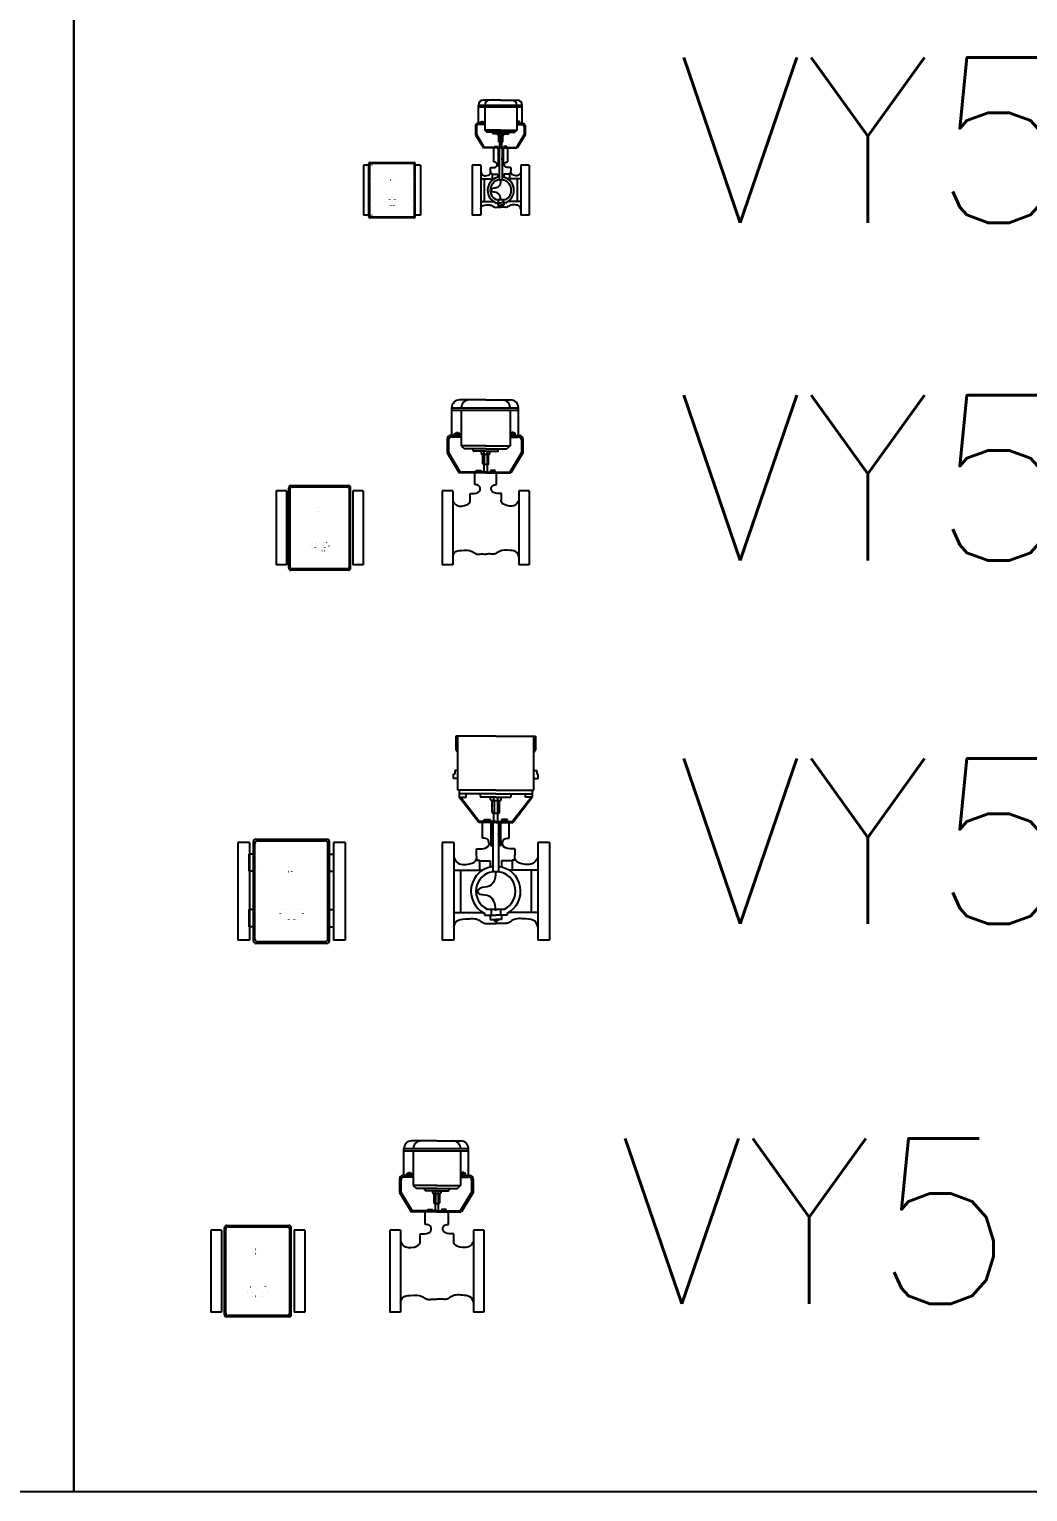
# Model space of a CAD drawing. Extents: x 101553 to 116917, y 3465 to 8824.
# Drawn here: x 104630 to 106519, y 3465 to 6231 of the extents above; entities that cross this region are included whole.
import ezdxf

# ---------------------------------------------------------------- set-up
doc = ezdxf.new("R2010")
doc.units = 0
doc.header["$LTSCALE"] = 200
doc.header["$MEASUREMENT"] = 0
doc.linetypes.add('ACAD_ISO07W100', pattern=[3, 0, -3])
doc.linetypes.add('CONTINUOUS2', pattern=[0])
doc.layers.get('0').update_dxf_attribs({"linetype": 'CONTINUOUS'})
doc.layers.add('biaozhu', color=4, linetype='CONTINUOUS')
doc.layers.add('shebai', color=1, linetype='CONTINUOUS')
doc.styles.get("Standard").update_dxf_attribs({"font": 'txt.shx', "bigfont": 'bigfont.shx'})

# ---------------------------------------------------------------- blocks, each defined once
blk = doc.blocks.new('n1')
at = {"layer": 'shebai', "linetype": 'CONTINUOUS2'}
for p, q in [((54, 170.3), (21.6, 170.3)), ((54, 170.3), (84.6, 170.3)), ((11.8, 126.1), (11.8, 160.5)), ((11.8, 160.5), (94.4, 160.5)), ((11.8, 157.6), (94.4, 157.6)), ((23.7, 157.6), (23.7, 113.6)), ((84.3, 157.6), (84.3, 113.6)), ((94.4, 126.1), (94.4, 160.5)), ((6.2, 122.1), (6.2, 104.6)), ((8, 120.3), (8, 105.1)), ((23.7, 126.1), (10.1, 126.1)), ((23.7, 124.3), (11.9, 124.3)), ((15.9, 126.1), (15.9, 129)), ((15.9, 129), (21.9, 129)), ((17.8, 129.9), (20, 129.9)), ((17.8, 129.9), (17.8, 126.1)), ((20, 129.9), (20, 126.1)), ((21.9, 129), (21.9, 126.1)), ((54, 113.6), (23.7, 113.6)), ((23.7, 113.6), (27.7, 109.8)), ((54, 113.6), (84.3, 113.6)), ((84.3, 113.6), (80.3, 109.8)), ((84.3, 126.1), (96.1, 126.1)), ((84.3, 124.3), (94.3, 124.3)), ((84.4, 129), (84.4, 126.1)), ((90.3, 129), (84.4, 129)), ((86.3, 129.9), (86.3, 126.1)), ((88.5, 129.9), (86.3, 129.9)), ((88.5, 129.9), (88.5, 126.1)), ((90.3, 126.1), (90.3, 129)), ((98.2, 120.3), (98.2, 105.1)), ((100.1, 122.1), (100.1, 104.6)), ((6.2, 104.6), (21, 80)), ((8, 105.1), (22.5, 81)), ((54, 109.8), (27.7, 109.8)), ((38.6, 107.5), (38.6, 109.8)), ((54, 106.7), (39.3, 106.7)), ((48.7, 104.1), (48.7, 106.7)), ((50.4, 103.3), (49.5, 103.3)), ((50.4, 91.4), (50.4, 103.3)), ((50.4, 103.3), (57.6, 103.3)), ((52, 90.6), (51.2, 90.6)), ((52, 103.3), (52, 106.7)), ((52, 90.6), (56, 90.6)), ((52, 81), (52, 90.6)), ((52.2, 103.3), (52.2, 90.6)), ((54, 109.8), (80.3, 109.8)), ((54, 106.7), (68.7, 106.7)), ((55.8, 103.3), (55.8, 90.6)), ((56, 103.3), (56, 106.7)), ((56, 90.6), (56.8, 90.6)), ((56, 81), (56, 90.6)), ((57.6, 91.4), (57.6, 103.3)), ((57.6, 103.3), (58.5, 103.3)), ((59.3, 104.1), (59.3, 106.7)), ((69.4, 107.5), (69.4, 109.8)), ((98.2, 105.1), (83.8, 81)), ((100.1, 104.6), (85.3, 80)), ((54, 80), (21, 80)), ((54, 81), (22.5, 81)), ((40.7, 53.4), (40.7, 80)), ((42.3, 80), (42.3, 82.9)), ((42.3, 82.9), (48.2, 82.9)), ((44.2, 82.9), (44.2, 81)), ((46.4, 82.9), (46.4, 81)), ((48.2, 82.9), (48.2, 80)), ((49.2, 80), (49.2, 45.8)), ((51.2, 80), (49.2, 57.5)), ((51.2, 57.5), (49.2, 80)), ((51.2, 57.5), (49.2, 45.8)), ((49.2, 57.5), (51.2, 45.8)), ((51.2, 80), (51.2, 19.7)), ((54, 81), (84.5, 81)), ((54, 80), (84.9, 80)), ((56.8, 80), (56.8, 19.7)), ((56.8, 57.5), (58.8, 80)), ((56.8, 80), (58.8, 57.5)), ((58.8, 57.5), (56.8, 45.8)), ((56.8, 57.5), (58.8, 45.8)), ((58.8, 80), (58.8, 45.8)), ((65.7, 82.9), (59.8, 82.9)), ((59.8, 82.9), (59.8, 80)), ((61.6, 82.9), (61.6, 81)), ((63.8, 82.9), (63.8, 81)), ((65.7, 80), (65.7, 82.9)), ((67.3, 53.4), (67.3, 80)), ((16, 47.5), (0, 47.5)), ((0, 47.5), (0, -47.5)), ((16, 47.5), (16, -47.5)), ((34.7, 42.6), (39.8, 42.6)), ((34.7, 35.4), (34.7, 31.4)), ((34.7, 31.4), (37.6, 31.4)), ((37.6, 31.4), (37.6, 21.3)), ((37.6, 30.5), (48.3, 30.5)), ((48.3, 30.5), (48.3, 24.4)), ((49.2, 45.8), (51.2, 45.8)), ((58.8, 45.8), (56.8, 45.8)), ((59.7, 30.5), (59.7, 24.4)), ((70.4, 30.5), (59.7, 30.5)), ((73.3, 42.6), (68.2, 42.6)), ((70.4, 31.4), (70.4, 21.3)), ((73.3, 31.4), (70.4, 31.4)), ((92, 47.5), (92, -47.5)), ((108, 47.5), (92, 47.5)), ((108, 47.5), (108, -47.5)), ((16, 21.3), (40.9, 21.3)), ((22.7, 21.3), (22.7, -21.3)), ((51.2, 19.7), (56.8, 19.7)), ((92, 21.3), (67.1, 21.3)), ((85.3, 21.3), (85.3, -21.3)), ((16, -21.3), (40.9, -21.3)), ((42.5, -22.2), (42.5, -24.1)), ((42.5, -24.1), (54, -24.1)), ((45.4, -17.9), (62.6, -17.9)), ((48.3, -24.1), (48.3, -28.6)), ((49.2, -17.9), (49.2, -24.1)), ((65.5, -24.1), (54, -24.1)), ((58.8, -17.9), (58.8, -24.1)), ((59.7, -24.1), (59.7, -28.6)), ((65.5, -22.2), (65.5, -24.1)), ((92, -21.3), (67.1, -21.3)), ((16, -47.5), (0, -47.5)), ((48.3, -28.6), (54, -28.6)), ((51.1, -28.6), (54, -30.7)), ((59.7, -28.6), (54, -28.6)), ((56.9, -28.6), (54, -30.7)), ((108, -47.5), (92, -47.5))]:
    blk.add_line(p, q, dxfattribs=at)
for centre, radius, start, end in [((21.6, 160.5), 9.82, 90, 180), ((33.6, 160.5), 9.82, 90, 180), ((74.4, 160.5), 9.82, 0, 90), ((84.6, 160.5), 9.82, 0, 90), ((10.1, 122.1), 3.93, 90, 180), ((11.9, 120.3), 3.93, 90, 180), ((94.3, 120.3), 3.93, 0, 90), ((96.1, 122.1), 3.93, 0, 90), ((39.3, 107.5), 0.798, 180, 270), ((49.5, 104.1), 0.798, 180, 270), ((51.2, 91.4), 0.798, 180, 270), ((56.8, 91.4), 0.798, 270, 0), ((58.5, 104.1), 0.798, 270, 0), ((68.7, 107.5), 0.798, 270, 0), ((54, 0), 25, 96.5274, 242.657), ((54, 0), 19.9, 98.2067, 244.2642), ((54, 0), 25, 297.343, 83.4726), ((54, 0), 19.9, 295.7358, 81.7933)]:
    blk.add_arc(centre, radius, start, end, dxfattribs=at)
for points in [[(16, 34.2), (19.2, 29.2), (27.7, 27.5), (34.7, 32.5), (34.7, 35.6), (34.7, 42.6)], [(39.8, 42.6), (46.9, 46.3), (46.1, 51.8), (40.7, 53.4)], [(68.2, 42.6), (61.1, 46.3), (61.9, 51.8), (67.3, 53.4)], [(92, 34.2), (88.8, 29.2), (80.3, 27.5), (73.3, 32.5), (73.3, 35.6), (73.3, 42.6)], [(54, 19.7), (51.5, 8.9), (45.3, 4.4), (36.8, 1.9), (35.7, 0)], [(54, -19.7), (51.5, -8.9), (45.3, -4.4), (36.8, -1.9), (35.7, 0)], [(92, -36.2), (89.6, -30.6), (81.3, -27.9), (70.9, -29.1), (67.8, -31.1), (65.8, -32.1), (60.9, -32.4), (54, -32.4)], [(16, -36.2), (18.4, -30.6), (30.7, -27.9), (37.1, -29.1), (40.2, -31.1), (42.2, -32.1), (47.1, -32.4), (54, -32.4)]]:
    blk.add_spline(points, degree=3, dxfattribs=at)
blk = doc.blocks.new('n')
at = {"layer": 'shebai', "linetype": 'CONTINUOUS2'}
for p, q in [((10.1, 47.5), (0, 47.5)), ((0, 47.5), (0, -47.5)), ((10.1, -49.7), (10.1, 49.7)), ((11.7, -48.1), (11.7, 48.1)), ((12.8, 52.4), (95.2, 52.4)), ((14.4, 50.8), (93.6, 50.8)), ((96.3, -48.1), (96.3, 48.1)), ((97.9, -49.7), (97.9, 49.7)), ((108, 47.5), (97.9, 47.5)), ((108, 47.5), (108, -47.5)), ((10.1, -47.5), (0, -47.5)), ((95.2, -52.4), (12.8, -52.4)), ((93.6, -50.8), (14.4, -50.8)), ((108, -47.5), (97.9, -47.5))]:
    blk.add_line(p, q, dxfattribs=at)
at = {"layer": 'shebai', "linetype": 'ACAD_ISO07W100'}
for p, q in [((16, 47.5), (11.7, 47.5)), ((16, 47.5), (16, -47.5)), ((92, 47.5), (92, -47.5)), ((96.3, 47.5), (92, 47.5)), ((16, 21.3), (40.9, 21.3)), ((21.3, 21.3), (21.3, -21.3)), ((51.2, 19.7), (56.8, 19.7)), ((92, 21.3), (67.1, 21.3)), ((86.7, 21.3), (86.7, -21.3)), ((16, -21.3), (40.9, -21.3)), ((42.5, -22.2), (42.5, -24.1)), ((42.5, -24.1), (54, -24.1)), ((45.4, -17.9), (62.6, -17.9)), ((48.3, -24.1), (48.3, -28.6)), ((49.2, -17.9), (49.2, -24.1)), ((65.5, -24.1), (54, -24.1)), ((58.8, -17.9), (58.8, -24.1)), ((59.7, -24.1), (59.7, -28.6)), ((65.5, -22.2), (65.5, -24.1)), ((92, -21.3), (67.1, -21.3)), ((16, -47.5), (11.7, -47.5)), ((48.3, -28.6), (54, -28.6)), ((51.1, -28.6), (54, -30.7)), ((59.7, -28.6), (54, -28.6)), ((56.9, -28.6), (54, -30.7)), ((96.3, -47.5), (92, -47.5))]:
    blk.add_line(p, q, dxfattribs=at)
at = {"layer": 'shebai', "linetype": 'CONTINUOUS2'}
for centre, start, end in [((12.8, 49.7), 90, 180), ((14.4, 48.1), 90, 180), ((93.6, 48.1), 0, 90), ((95.2, 49.7), 0, 90), ((12.8, -49.7), 180, 270), ((14.4, -48.1), 180, 270), ((93.6, -48.1), 270, 0), ((95.2, -49.7), 270, 0)]:
    blk.add_arc(centre, 2.66, start, end, dxfattribs=at)
at = {"layer": 'shebai', "linetype": 'ACAD_ISO07W100'}
for radius, start, end in [(25, 96.5274, 242.657), (19.9, 98.2067, 244.2642), (25, 297.343, 83.4726), (19.9, 295.7358, 81.7933)]:
    blk.add_arc((54, 0), radius, start, end, dxfattribs=at)
for points in [[(16, 32.1), (16.3, 31.5), (15.4, 28.4), (25.3, 27.9), (34.6, 26.8), (39.7, 30.9), (42.9, 32.7), (47.8, 32.2), (51.7, 32.3), (54, 32.4)], [(92, 32.1), (91.7, 31.5), (92.6, 28.4), (82.7, 27.9), (73.4, 26.8), (68.3, 30.9), (65.1, 32.7), (60.2, 32.2), (56.3, 32.3), (54, 32.4)], [(16, -32.1), (16.3, -31.5), (15.4, -28.4), (25.3, -27.9), (34.6, -26.8), (39.7, -30.9), (42.9, -32.7), (47.8, -32.2), (51.7, -32.3), (54, -32.4)], [(92, -32.1), (91.7, -31.5), (92.6, -28.4), (82.7, -27.9), (73.4, -26.8), (68.3, -30.9), (65.1, -32.7), (60.2, -32.2), (56.3, -32.3), (54, -32.4)]]:
    blk.add_open_spline(points, degree=3, knots=[7.833237, 7.833237, 7.833237, 7.833237, 11.484968, 30.438517, 55.519852, 62.448055, 66.744972, 75.886341, 88.90203, 88.90203, 88.90203, 88.90203], dxfattribs=at)
for points in [[(54, 19.7), (51.5, 8.9), (45.3, 4.4), (36.8, 1.9), (35.7, 0)], [(54, -19.7), (51.5, -8.9), (45.3, -4.4), (36.8, -1.9), (35.7, 0)]]:
    blk.add_spline(points, degree=3, dxfattribs=at)

msp = doc.modelspace()

# ---------------------------------------------------------------- linework, layer by layer
at = {"layer": 'shebai', "linetype": 'CONTINUOUS2'}
for p, q in [((105428.8, 5462.4), (105428.8, 5514.9)), ((105428.8, 5514.9), (105555, 5514.9)), ((105428.8, 5510.6), (105555, 5510.6)), ((105493.2, 5529.9), (105443.8, 5529.9)), ((105447, 5510.6), (105447, 5443.2)), ((105493.2, 5529.9), (105540, 5529.9)), ((105539.4, 5510.6), (105539.4, 5443.2)), ((105555, 5462.4), (105555, 5514.9)), ((105420.2, 5456.4), (105420.2, 5429.5)), ((105423, 5453.6), (105423, 5430.3)), ((105447, 5462.4), (105426.2, 5462.4)), ((105447, 5459.6), (105429, 5459.6)), ((105435, 5462.4), (105435, 5466.8)), ((105435, 5466.8), (105444.1, 5466.8)), ((105437.9, 5468.2), (105441.2, 5468.2)), ((105437.9, 5468.2), (105437.9, 5462.4)), ((105441.2, 5468.2), (105441.2, 5462.4)), ((105444.1, 5466.8), (105444.1, 5462.4)), ((105539.4, 5462.4), (105557.6, 5462.4)), ((105539.4, 5459.6), (105554.8, 5459.6)), ((105539.7, 5466.8), (105539.7, 5462.4)), ((105548.8, 5466.8), (105539.7, 5466.8)), ((105542.5, 5468.2), (105542.5, 5462.4)), ((105545.9, 5468.2), (105542.5, 5468.2)), ((105545.9, 5468.2), (105545.9, 5462.4)), ((105548.8, 5462.4), (105548.8, 5466.8)), ((105560.8, 5453.6), (105560.8, 5430.3)), ((105563.6, 5456.4), (105563.6, 5429.5)), ((105420.2, 5429.5), (105442.7, 5392)), ((105423, 5430.3), (105445.1, 5393.4)), ((105493.2, 5443.2), (105447, 5443.2)), ((105447, 5443.2), (105453, 5437.5)), ((105493.2, 5437.5), (105453, 5437.5)), ((105469.6, 5434), (105469.6, 5437.5)), ((105493.2, 5432.8), (105470.8, 5432.8)), ((105485.1, 5428.7), (105485.1, 5432.8)), ((105487.7, 5427.5), (105486.3, 5427.5)), ((105487.7, 5409.4), (105487.7, 5427.5)), ((105487.7, 5427.5), (105498.7, 5427.5)), ((105490.1, 5427.5), (105490.1, 5432.8)), ((105490.5, 5427.5), (105490.5, 5408.1)), ((105493.2, 5443.2), (105539.4, 5443.2)), ((105493.2, 5437.5), (105533.4, 5437.5)), ((105493.2, 5432.8), (105515.6, 5432.8)), ((105495.9, 5427.5), (105495.9, 5408.1)), ((105496.3, 5427.5), (105496.3, 5432.8)), ((105498.7, 5409.4), (105498.7, 5427.5)), ((105498.7, 5427.5), (105500.1, 5427.5)), ((105501.3, 5428.7), (105501.3, 5432.8)), ((105516.8, 5434), (105516.8, 5437.5)), ((105539.4, 5443.2), (105533.4, 5437.5)), ((105560.8, 5430.3), (105538.7, 5393.4)), ((105563.6, 5429.5), (105541, 5392)), ((105493.2, 5393.4), (105445.1, 5393.4)), ((105475.3, 5392), (105475.3, 5396.4)), ((105475.3, 5396.4), (105484.4, 5396.4)), ((105478.2, 5396.4), (105478.2, 5393.4)), ((105481.5, 5396.4), (105481.5, 5393.4)), ((105484.4, 5396.4), (105484.4, 5392)), ((105490.1, 5408.1), (105489, 5408.1)), ((105490.1, 5408.1), (105496.3, 5408.1)), ((105490.1, 5393.4), (105490.1, 5408.1)), ((105493.2, 5393.4), (105539.8, 5393.4)), ((105496.3, 5408.1), (105497.5, 5408.1)), ((105496.3, 5393.4), (105496.3, 5408.1)), ((105511.1, 5396.4), (105502, 5396.4)), ((105502, 5396.4), (105502, 5392)), ((105504.9, 5396.4), (105504.9, 5393.4)), ((105508.2, 5396.4), (105508.2, 5393.4)), ((105511.1, 5392), (105511.1, 5396.4)), ((105124.6, 5368), (105233.5, 5368)), ((105127.1, 5365.5), (105231.1, 5365.5)), ((105493.2, 5392), (105442.7, 5392)), ((105472.8, 5369.6), (105472.8, 5392)), ((105493.2, 5392), (105540.5, 5392)), ((105513.6, 5369.6), (105513.6, 5392)), ((105096.6, 5357.9), (105096.6, 5217.9)), ((105116.6, 5357.9), (105096.6, 5357.9)), ((105116.6, 5357.9), (105116.6, 5217.9)), ((105120.6, 5211.9), (105120.6, 5363.9)), ((105123, 5214.4), (105123, 5361.5)), ((105235.2, 5214.4), (105235.2, 5361.5)), ((105237.6, 5211.9), (105237.6, 5363.9)), ((105241.6, 5357.9), (105241.6, 5217.9)), ((105261.6, 5357.9), (105241.6, 5357.9)), ((105261.6, 5357.9), (105261.6, 5217.9)), ((105410.7, 5357.9), (105410.7, 5217.9)), ((105430.7, 5357.9), (105410.7, 5357.9)), ((105430.7, 5357.9), (105430.7, 5217.9)), ((105463.7, 5353), (105471.6, 5353)), ((105522.8, 5353), (105514.9, 5353)), ((105555.7, 5357.9), (105555.7, 5217.9)), ((105575.7, 5357.9), (105555.7, 5357.9)), ((105575.7, 5357.9), (105575.7, 5217.9)), ((105116.6, 5217.9), (105096.6, 5217.9)), ((105233.5, 5207.9), (105124.6, 5207.9)), ((105231.1, 5210.3), (105127.1, 5210.3)), ((105261.6, 5217.9), (105241.6, 5217.9)), ((105430.7, 5217.9), (105410.7, 5217.9)), ((105575.7, 5217.9), (105555.7, 5217.9)), ((105440.2, 4893.8), (105436.7, 4893.8)), ((105436.7, 4893.8), (105436.7, 4869)), ((105436.7, 4869), (105440.2, 4864.1)), ((105512.2, 4893.8), (105440.2, 4893.8)), ((105440.2, 4791.9), (105440.2, 4893.8)), ((105512.2, 4893.8), (105584.2, 4893.8)), ((105584.2, 4893.8), (105587.7, 4893.8)), ((105584.2, 4791.9), (105584.2, 4893.8)), ((105587.7, 4869), (105584.2, 4864.1)), ((105587.7, 4893.8), (105587.7, 4869)), ((105432.2, 4813.9), (105432.2, 4822)), ((105434.7, 4822), (105432.2, 4822)), ((105440.2, 4813.9), (105432.2, 4813.9)), ((105440.2, 4828.9), (105434.7, 4828.9)), ((105434.7, 4828.9), (105434.7, 4822)), ((105584.2, 4828.9), (105589.8, 4828.9)), ((105584.2, 4813.9), (105592.2, 4813.9)), ((105589.8, 4828.9), (105589.8, 4822)), ((105589.8, 4822), (105592.2, 4822)), ((105592.2, 4813.9), (105592.2, 4822)), ((105512.2, 4791.9), (105440.2, 4791.9)), ((105443.1, 4791.9), (105443.1, 4778.8)), ((105512.2, 4784.8), (105443.1, 4784.8)), ((105456.1, 4778.8), (105456.1, 4784.8)), ((105483.2, 4780.5), (105483.2, 4784.8)), ((105512.2, 4791.9), (105584.2, 4791.9)), ((105512.2, 4784.8), (105581.3, 4784.8)), ((105541.3, 4780.5), (105541.3, 4784.8)), ((105568.3, 4778.8), (105568.3, 4784.8)), ((105581.3, 4791.9), (105581.3, 4778.8)), ((105480.2, 4730.8), (105443.1, 4778.8)), ((105443.1, 4778.8), (105456.1, 4778.8)), ((105481.1, 4732.6), (105445.4, 4778.8)), ((105512.2, 4779), (105484.7, 4779)), ((105502.2, 4774.1), (105502.2, 4779)), ((105505.5, 4772.6), (105503.7, 4772.6)), ((105505.5, 4750.2), (105505.5, 4772.6)), ((105505.5, 4772.6), (105519, 4772.6)), ((105508.4, 4772.6), (105508.4, 4779)), ((105508.9, 4772.6), (105508.9, 4748.7)), ((105512.2, 4779), (105539.8, 4779)), ((105515.5, 4772.6), (105515.5, 4748.7)), ((105516, 4772.6), (105516, 4779)), ((105519, 4750.2), (105519, 4772.6)), ((105519, 4772.6), (105520.7, 4772.6)), ((105522.2, 4774.1), (105522.2, 4779)), ((105543.4, 4732.6), (105579.1, 4778.8)), ((105544.2, 4730.8), (105581.3, 4778.8)), ((105581.3, 4778.8), (105568.3, 4778.8)), ((105512.2, 4730.8), (105480.2, 4730.8)), ((105512.2, 4732.6), (105481.1, 4732.6)), ((105487.1, 4701.3), (105487.1, 4730.8)), ((105490.2, 4730.8), (105490.2, 4736.3)), ((105490.2, 4736.3), (105501.4, 4736.3)), ((105493.8, 4736.3), (105493.8, 4732.6)), ((105497.9, 4736.3), (105497.9, 4732.6)), ((105501.4, 4736.3), (105501.4, 4730.8)), ((105503.1, 4730.8), (105503.1, 4686.9)), ((105506.9, 4730.8), (105503.1, 4708.9)), ((105506.9, 4708.9), (105503.1, 4730.8)), ((105506.9, 4730.8), (105506.9, 4637.9)), ((105508.4, 4748.7), (105507, 4748.7)), ((105508.4, 4732.6), (105508.4, 4748.7)), ((105508.4, 4748.7), (105516, 4748.7)), ((105512.2, 4732.6), (105543.4, 4732.6)), ((105512.2, 4730.8), (105544.2, 4730.8)), ((105516, 4748.7), (105517.5, 4748.7)), ((105516, 4732.6), (105516, 4748.7)), ((105517.6, 4708.9), (105521.3, 4730.8)), ((105517.6, 4730.8), (105521.3, 4708.9)), ((105517.6, 4730.8), (105517.6, 4637.9)), ((105521.3, 4730.8), (105521.3, 4686.9)), ((105534.2, 4736.3), (105523, 4736.3)), ((105523, 4736.3), (105523, 4730.8)), ((105526.6, 4736.3), (105526.6, 4732.6)), ((105530.7, 4736.3), (105530.7, 4732.6)), ((105534.2, 4730.8), (105534.2, 4736.3)), ((105537.3, 4701.3), (105537.3, 4730.8)), ((105503.1, 4708.9), (105506.9, 4686.9)), ((105506.9, 4708.9), (105503.1, 4686.9)), ((105517.6, 4708.9), (105521.3, 4686.9)), ((105521.3, 4708.9), (105517.6, 4686.9)), ((105024.2, 4693.3), (105024.2, 4508.3)), ((105046.2, 4693.3), (105024.2, 4693.3)), ((105046.2, 4693.3), (105046.2, 4508.3)), ((105053.7, 4507.3), (105053.7, 4694.3)), ((105056.7, 4510.3), (105056.7, 4691.3)), ((105058.7, 4699.3), (105192.7, 4699.3)), ((105061.7, 4696.3), (105189.7, 4696.3)), ((105194.7, 4510.3), (105194.7, 4691.3)), ((105197.7, 4507.3), (105197.7, 4694.3)), ((105205.2, 4693.3), (105205.2, 4508.3)), ((105227.2, 4693.3), (105205.2, 4693.3)), ((105227.2, 4693.3), (105227.2, 4508.3)), ((105410.7, 4693.3), (105410.7, 4508.3)), ((105432.7, 4693.3), (105410.7, 4693.3)), ((105432.7, 4693.3), (105432.7, 4508.3)), ((105475.9, 4680.8), (105485.6, 4680.8)), ((105503.1, 4686.9), (105506.9, 4686.9)), ((105521.3, 4686.9), (105517.6, 4686.9)), ((105548.6, 4680.8), (105538.9, 4680.8)), ((105591.7, 4693.3), (105591.7, 4508.3)), ((105613.7, 4693.3), (105591.7, 4693.3)), ((105613.7, 4693.3), (105613.7, 4508.3)), ((105045.7, 4638.5), (105045.7, 4671.2)), ((105053.7, 4671.2), (105045.7, 4671.2)), ((105197.7, 4671.2), (105205.7, 4671.2)), ((105205.7, 4638.5), (105205.7, 4671.2)), ((105475.9, 4667.4), (105475.9, 4659.8)), ((105475.9, 4659.8), (105481.5, 4659.8)), ((105481.5, 4659.8), (105481.5, 4640.8)), ((105481.5, 4658.2), (105501.5, 4658.2)), ((105501.5, 4658.2), (105501.5, 4646.6)), ((105543, 4658.2), (105522.9, 4658.2)), ((105522.9, 4658.2), (105522.9, 4646.6)), ((105548.6, 4659.8), (105543, 4659.8)), ((105543, 4659.8), (105543, 4640.8)), ((105053.7, 4638.5), (105045.7, 4638.5)), ((105197.7, 4638.5), (105205.7, 4638.5)), ((105432.7, 4640.8), (105487.5, 4640.8)), ((105445.3, 4640.8), (105445.3, 4560.8)), ((105506.9, 4637.9), (105517.6, 4637.9)), ((105591.7, 4640.8), (105536.9, 4640.8)), ((105579.2, 4640.8), (105579.2, 4560.8)), ((105045.7, 4533.5), (105045.7, 4566.2)), ((105053.7, 4566.2), (105045.7, 4566.2)), ((105197.7, 4566.2), (105205.7, 4566.2)), ((105205.7, 4533.5), (105205.7, 4566.2)), ((105496, 4567.1), (105528.5, 4567.1)), ((105503.3, 4567.1), (105503.3, 4555.5)), ((105521.2, 4567.1), (105521.2, 4555.5)), ((105432.7, 4560.8), (105487.5, 4560.8)), ((105490.6, 4559.1), (105490.6, 4555.5)), ((105490.6, 4555.5), (105512.2, 4555.5)), ((105501.4, 4555.5), (105501.4, 4547.1)), ((105501.4, 4547.1), (105512.2, 4547.1)), ((105506.8, 4547.1), (105512.2, 4543.1)), ((105533.8, 4555.5), (105512.2, 4555.5)), ((105517.6, 4547.1), (105512.2, 4543.1)), ((105523, 4547.1), (105512.2, 4547.1)), ((105523, 4555.5), (105523, 4547.1)), ((105533.8, 4559.1), (105533.8, 4555.5)), ((105591.7, 4560.8), (105536.9, 4560.8)), ((105046.2, 4508.3), (105024.2, 4508.3)), ((105053.7, 4533.5), (105045.7, 4533.5)), ((105197.7, 4533.5), (105205.7, 4533.5)), ((105227.2, 4508.3), (105205.2, 4508.3)), ((105432.7, 4508.3), (105410.7, 4508.3)), ((105613.7, 4508.3), (105591.7, 4508.3)), ((105192.7, 4502.3), (105058.7, 4502.3)), ((105189.7, 4505.3), (105061.7, 4505.3)), ((105400.9, 4128.7), (105353, 4128.7)), ((105400.9, 4128.7), (105446.3, 4128.7)), ((105338.5, 4063.2), (105338.5, 4114.1)), ((105338.5, 4114.1), (105460.8, 4114.1)), ((105338.5, 4109.9), (105460.8, 4109.9)), ((105356.1, 4109.9), (105356.1, 4044.6)), ((105445.8, 4109.9), (105445.8, 4044.6)), ((105460.8, 4063.2), (105460.8, 4114.1)), ((105344.5, 4067.5), (105353.3, 4067.5)), ((105344.5, 4063.2), (105344.5, 4067.5)), ((105347.3, 4068.8), (105347.3, 4063.2)), ((105347.3, 4068.8), (105350.5, 4068.8)), ((105350.5, 4068.8), (105350.5, 4063.2)), ((105353.3, 4067.5), (105353.3, 4063.2)), ((105454.8, 4067.5), (105446, 4067.5)), ((105446, 4067.5), (105446, 4063.2)), ((105448.8, 4068.8), (105448.8, 4063.2)), ((105452, 4068.8), (105448.8, 4068.8)), ((105452, 4068.8), (105452, 4063.2)), ((105454.8, 4063.2), (105454.8, 4067.5)), ((105330.1, 4057.3), (105330.1, 4031.3)), ((105332.8, 4054.7), (105332.8, 4032.1)), ((105356.1, 4063.2), (105335.9, 4063.2)), ((105356.1, 4060.5), (105338.6, 4060.5)), ((105356.1, 4044.6), (105362, 4039)), ((105400.9, 4044.6), (105356.1, 4044.6)), ((105400.9, 4039), (105362, 4039)), ((105378.1, 4035.6), (105378.1, 4039)), ((105400.9, 4044.6), (105445.8, 4044.6)), ((105400.9, 4039), (105439.9, 4039)), ((105423.8, 4035.6), (105423.8, 4039)), ((105445.8, 4044.6), (105439.9, 4039)), ((105445.8, 4063.2), (105463.4, 4063.2)), ((105445.8, 4060.5), (105460.7, 4060.5)), ((105466.5, 4054.7), (105466.5, 4032.1)), ((105469.2, 4057.3), (105469.2, 4031.3)), ((105330.1, 4031.3), (105352, 3994.9)), ((105332.8, 4032.1), (105354.3, 3996.3)), ((105400.9, 4034.5), (105379.2, 4034.5)), ((105393.1, 4030.6), (105393.1, 4034.5)), ((105395.6, 4029.4), (105394.3, 4029.4)), ((105395.6, 4029.4), (105406.3, 4029.4)), ((105395.6, 4011.8), (105395.6, 4029.4)), ((105398, 4010.6), (105396.8, 4010.6)), ((105398, 4029.4), (105398, 4034.5)), ((105398, 3996.3), (105398, 4010.6)), ((105398, 4010.6), (105403.9, 4010.6)), ((105398.3, 4029.4), (105398.3, 4010.6)), ((105400.9, 4034.5), (105422.6, 4034.5)), ((105403.5, 4029.4), (105403.5, 4010.6)), ((105403.9, 4029.4), (105403.9, 4034.5)), ((105403.9, 3996.3), (105403.9, 4010.6)), ((105403.9, 4010.6), (105405.1, 4010.6)), ((105406.3, 4029.4), (105407.6, 4029.4)), ((105406.3, 4011.8), (105406.3, 4029.4)), ((105408.8, 4030.6), (105408.8, 4034.5)), ((105466.5, 4032.1), (105445, 3996.3)), ((105469.2, 4031.3), (105447.3, 3994.9)), ((105400.9, 3994.9), (105352, 3994.9)), ((105400.9, 3996.3), (105354.3, 3996.3)), ((105378.9, 3970.7), (105378.9, 3994.9)), ((105383.6, 3999.2), (105392.4, 3999.2)), ((105383.6, 3994.9), (105383.6, 3999.2)), ((105386.4, 3999.2), (105386.4, 3996.3)), ((105389.6, 3999.2), (105389.6, 3996.3)), ((105392.4, 3999.2), (105392.4, 3994.9)), ((105400.9, 3996.3), (105446.1, 3996.3)), ((105400.9, 3994.9), (105446.8, 3994.9)), ((105409.5, 3999.2), (105409.5, 3994.9)), ((105418.3, 3999.2), (105409.5, 3999.2)), ((105412.3, 3999.2), (105412.3, 3996.3)), ((105415.5, 3999.2), (105415.5, 3996.3)), ((105418.3, 3994.9), (105418.3, 3999.2)), ((105422.9, 3970.7), (105422.9, 3994.9)), ((104973.1, 3960.2), (104973.1, 3805.2)), ((104993.1, 3960.2), (104973.1, 3960.2)), ((104993.1, 3960.2), (104993.1, 3805.2)), ((104998.9, 3800.7), (104998.9, 3964.6)), ((105001.6, 3803.3), (105001.6, 3962)), ((105003.3, 3969), (105120.8, 3969)), ((105005.9, 3966.4), (105118.2, 3966.4)), ((105122.6, 3803.3), (105122.6, 3962)), ((105125.2, 3800.7), (105125.2, 3964.6)), ((105131.1, 3960.2), (105131.1, 3805.2)), ((105151.1, 3960.2), (105131.1, 3960.2)), ((105151.1, 3960.2), (105151.1, 3805.2)), ((105311.9, 3960.2), (105311.9, 3805.2)), ((105331.9, 3960.2), (105311.9, 3960.2)), ((105331.9, 3960.2), (105331.9, 3805.2)), ((105469.9, 3960.2), (105469.9, 3805.2)), ((105489.9, 3960.2), (105469.9, 3960.2)), ((105489.9, 3960.2), (105489.9, 3805.2)), ((105369.1, 3952.8), (105377.6, 3952.8)), ((105432.8, 3952.8), (105424.3, 3952.8)), ((104993.1, 3805.2), (104973.1, 3805.2)), ((105120.8, 3796.3), (105003.3, 3796.3)), ((105118.2, 3798.9), (105005.9, 3798.9)), ((105151.1, 3805.2), (105131.1, 3805.2)), ((105331.9, 3805.2), (105311.9, 3805.2)), ((105489.9, 3805.2), (105469.9, 3805.2))]:
    msp.add_line(p, q, dxfattribs=at)
at = {"layer": 'shebai', "linetype": 'ACAD_ISO07W100'}
for p, q in [((105116.6, 5320.4), (105159, 5320.4)), ((105124.7, 5320.4), (105124.7, 5255.4)), ((105174.7, 5318), (105183.4, 5318)), ((105241.6, 5320.4), (105199.2, 5320.4)), ((105233.5, 5320.4), (105233.5, 5255.4)), ((105116.6, 5255.4), (105159, 5255.4)), ((105165.9, 5260.5), (105192.3, 5260.5)), ((105171.8, 5260.5), (105171.8, 5251.1)), ((105186.4, 5260.5), (105186.4, 5251.1)), ((105241.6, 5255.4), (105199.2, 5255.4)), ((105161.5, 5254), (105161.5, 5251.1)), ((105161.5, 5251.1), (105179.1, 5251.1)), ((105170.3, 5251.1), (105170.3, 5244.3)), ((105170.3, 5244.3), (105179.1, 5244.3)), ((105174.7, 5244.3), (105179.1, 5241)), ((105196.6, 5251.1), (105179.1, 5251.1)), ((105187.9, 5244.3), (105179.1, 5244.3)), ((105183.5, 5244.3), (105179.1, 5241)), ((105187.9, 5251.1), (105187.9, 5244.3)), ((105196.6, 5254), (105196.6, 5251.1)), ((105046.2, 4640.8), (105101.1, 4640.8)), ((105058.8, 4640.8), (105058.8, 4560.8)), ((105120.4, 4637.9), (105131.1, 4637.9)), ((105205.2, 4640.8), (105150.4, 4640.8)), ((105192.7, 4640.8), (105192.7, 4560.8)), ((105109.5, 4567.1), (105142, 4567.1)), ((105116.8, 4567.1), (105116.8, 4555.5)), ((105134.7, 4567.1), (105134.7, 4555.5)), ((105046.2, 4560.8), (105101.1, 4560.8)), ((105104.2, 4559.1), (105104.2, 4555.5)), ((105104.2, 4555.5), (105125.7, 4555.5)), ((105114.9, 4555.5), (105114.9, 4547.1)), ((105114.9, 4547.1), (105125.7, 4547.1)), ((105120.3, 4547.1), (105125.7, 4543.1)), ((105147.3, 4555.5), (105125.7, 4555.5)), ((105131.1, 4547.1), (105125.7, 4543.1)), ((105136.5, 4547.1), (105125.7, 4547.1)), ((105136.5, 4555.5), (105136.5, 4547.1)), ((105147.3, 4559.1), (105147.3, 4555.5)), ((105205.2, 4560.8), (105150.4, 4560.8)), ((104993.1, 3917.7), (105040.4, 3917.7)), ((105003.3, 3917.7), (105003.3, 3847.6)), ((105057.4, 3915.1), (105066.8, 3915.1)), ((105131.1, 3917.7), (105083.7, 3917.7)), ((105120.8, 3917.7), (105120.8, 3847.6)), ((104993.1, 3847.6), (105040.4, 3847.6)), ((105043.1, 3846), (105043.1, 3842.9)), ((105047.8, 3853.1), (105076.3, 3853.1)), ((105054.2, 3853.1), (105054.2, 3842.9)), ((105069.9, 3853.1), (105069.9, 3842.9)), ((105081, 3846), (105081, 3842.9)), ((105131.1, 3847.6), (105083.7, 3847.6)), ((105043.1, 3842.9), (105062.1, 3842.9)), ((105052.6, 3842.9), (105052.6, 3835.5)), ((105052.6, 3835.5), (105062.1, 3835.5)), ((105057.3, 3835.5), (105062.1, 3832.1)), ((105081, 3842.9), (105062.1, 3842.9)), ((105066.8, 3835.5), (105062.1, 3832.1)), ((105071.5, 3835.5), (105062.1, 3835.5)), ((105071.5, 3842.9), (105071.5, 3835.5))]:
    msp.add_line(p, q, dxfattribs=at)
at = {"layer": 'shebai'}
for points in [[(101553.4, 8824.5), (104714.2, 8824.5), (104714.2, 3465.4), (101553.4, 3465.4)], [(104714.2, 7286.5), (109967.3, 7286.5), (109967.3, 3465.4), (104714.2, 3465.4)]]:
    msp.add_lwpolyline(points, close=True, dxfattribs=at)
at = {"layer": 'shebai', "linetype": 'CONTINUOUS2'}
for centre, radius, start, end in [((105443.8, 5514.9), 15, 90, 180), ((105462, 5514.9), 15, 90, 180), ((105524.4, 5514.9), 15, 0, 90), ((105540, 5514.9), 15, 0, 90), ((105426.2, 5456.4), 6, 90, 180), ((105429, 5453.6), 6, 90, 180), ((105554.8, 5453.6), 6, 0, 90), ((105557.6, 5456.4), 6, 0, 90), ((105470.8, 5434), 1.22, 180, 270), ((105486.3, 5428.7), 1.22, 180, 270), ((105500.1, 5428.7), 1.22, 270, 0), ((105515.6, 5434), 1.22, 270, 0), ((105489, 5409.4), 1.22, 180, 270), ((105497.5, 5409.4), 1.22, 270, 0), ((105124.6, 5363.9), 4.06, 90, 180), ((105127.1, 5361.5), 4.06, 90, 180), ((105231.1, 5361.5), 4.06, 0, 90), ((105233.5, 5363.9), 4.06, 0, 90), ((105124.6, 5211.9), 4.06, 180, 270), ((105127.1, 5214.4), 4.06, 180, 270), ((105231.1, 5214.4), 4.06, 270, 0), ((105233.5, 5211.9), 4.06, 270, 0), ((105484.7, 4780.5), 1.5, 180, 270), ((105503.7, 4774.1), 1.5, 180, 270), ((105520.7, 4774.1), 1.5, 270, 0), ((105539.8, 4780.5), 1.5, 270, 0), ((105507, 4750.2), 1.5, 180, 270), ((105517.5, 4750.2), 1.5, 270, 0), ((105058.7, 4694.3), 5, 90, 180), ((105061.7, 4691.3), 5, 90, 180), ((105189.7, 4691.3), 5, 0, 90), ((105192.7, 4694.3), 5, 0, 90), ((105512.2, 4600.8), 47, 96.5274, 242.657), ((105512.2, 4600.8), 47, 297.343, 83.4726), ((105512.2, 4600.8), 37.4, 98.2067, 244.2642), ((105512.2, 4600.8), 37.4, 295.7358, 81.7933), ((105061.7, 4510.3), 5, 180, 270), ((105189.7, 4510.3), 5, 270, 0), ((105058.7, 4507.3), 5, 180, 270), ((105192.7, 4507.3), 5, 270, 0), ((105353, 4114.1), 14.5, 90, 180), ((105370.7, 4114.1), 14.5, 90, 180), ((105431.2, 4114.1), 14.5, 0, 90), ((105446.3, 4114.1), 14.5, 0, 90), ((105335.9, 4057.3), 5.82, 90, 180), ((105338.6, 4054.7), 5.82, 90, 180), ((105460.7, 4054.7), 5.82, 0, 90), ((105463.4, 4057.3), 5.82, 0, 90), ((105379.2, 4035.6), 1.18, 180, 270), ((105394.3, 4030.6), 1.18, 180, 270), ((105396.8, 4011.8), 1.18, 180, 270), ((105405.1, 4011.8), 1.18, 270, 0), ((105407.6, 4030.6), 1.18, 270, 0), ((105422.6, 4035.6), 1.18, 270, 0), ((105003.3, 3964.6), 4.38, 90, 180), ((105005.9, 3962), 4.38, 90, 180), ((105118.2, 3962), 4.38, 0, 90), ((105120.8, 3964.6), 4.38, 0, 90), ((105003.3, 3800.7), 4.38, 180, 270), ((105005.9, 3803.3), 4.38, 180, 270), ((105118.2, 3803.3), 4.38, 270, 0), ((105120.8, 3800.7), 4.38, 270, 0)]:
    msp.add_arc(centre, radius, start, end, dxfattribs=at)
at = {"layer": 'shebai', "linetype": 'ACAD_ISO07W100'}
for centre, radius, start, end in [((105179.1, 5287.9), 38.2, 96.5274, 242.657), ((105179.1, 5287.9), 30.4, 98.2067, 244.2642), ((105179.1, 5287.9), 38.2, 297.343, 83.4726), ((105179.1, 5287.9), 30.4, 295.7358, 81.7933), ((105125.7, 4600.8), 47, 96.5274, 242.657), ((105125.7, 4600.8), 47, 297.343, 83.4726), ((105125.7, 4600.8), 37.4, 98.2067, 244.2642), ((105125.7, 4600.8), 37.4, 295.7358, 81.7933), ((105062.1, 3882.7), 41.2, 96.5274, 242.657), ((105062.1, 3882.7), 32.8, 98.2067, 244.2642), ((105062.1, 3882.7), 41.2, 297.343, 83.4726), ((105062.1, 3882.7), 32.8, 295.7358, 81.7933)]:
    msp.add_arc(centre, radius, start, end, dxfattribs=at)
at = {"layer": 'shebai', "linetype": 'CONTINUOUS2'}
for points in [[(105471.6, 5353), (105482.4, 5358.7), (105481.1, 5367), (105472.8, 5369.6)], [(105514.9, 5353), (105504, 5358.7), (105505.3, 5367), (105513.6, 5369.6)], [(105430.7, 5340.2), (105435.6, 5332.5), (105453, 5330), (105463.7, 5337.6), (105463.7, 5342.3), (105463.7, 5353)], [(105555.7, 5340.2), (105550.9, 5332.5), (105533.4, 5330), (105522.8, 5337.6), (105522.8, 5342.3), (105522.8, 5353)], [(105430.7, 5232.6), (105434.4, 5241.2), (105447.1, 5245.3), (105467.4, 5243.5), (105472.1, 5240.4), (105475.2, 5238.8), (105482.6, 5238.4), (105493.2, 5238.4)], [(105555.7, 5232.6), (105552.1, 5241.2), (105539.4, 5245.3), (105519, 5243.5), (105514.3, 5240.4), (105511.2, 5238.8), (105503.8, 5238.4), (105493.2, 5238.4)], [(105485.6, 4680.8), (105498.9, 4687.9), (105497.3, 4698.1), (105487.1, 4701.3)], [(105538.9, 4680.8), (105525.5, 4687.9), (105527.1, 4698.1), (105537.3, 4701.3)], [(105432.7, 4665.1), (105438.7, 4655.7), (105462.8, 4652.6), (105475.9, 4662), (105475.9, 4667.8), (105475.9, 4680.8)], [(105591.7, 4665.1), (105585.8, 4655.7), (105561.7, 4652.6), (105548.6, 4662), (105548.6, 4667.8), (105548.6, 4680.8)], [(105512.2, 4637.9), (105507.6, 4617.5), (105495.9, 4609.1), (105479.8, 4604.4), (105477.9, 4600.8)], [(105512.2, 4563.8), (105507.6, 4584.1), (105495.9, 4592.6), (105479.8, 4597.2), (105477.9, 4600.8)], [(105432.7, 4532.7), (105437.2, 4543.3), (105455.5, 4548.4), (105480.5, 4546.2), (105486.2, 4542.3), (105490.1, 4540.4), (105499.2, 4539.9), (105512.2, 4539.9)], [(105591.7, 4532.7), (105587.2, 4543.3), (105569, 4548.4), (105544, 4546.2), (105538.2, 4542.3), (105534.4, 4540.4), (105525.2, 4539.9), (105512.2, 4539.9)], [(105377.6, 3952.8), (105389.3, 3959), (105387.9, 3968), (105378.9, 3970.7)], [(105424.3, 3952.8), (105412.6, 3959), (105414, 3968), (105422.9, 3970.7)], [(105331.9, 3939), (105337.2, 3930.8), (105357.6, 3928), (105369.1, 3936.3), (105369.1, 3941.3), (105369.1, 3952.8)], [(105469.9, 3939), (105464.7, 3930.8), (105444.3, 3928), (105432.8, 3936.3), (105432.8, 3941.3), (105432.8, 3952.8)], [(105331.9, 3823), (105335.9, 3832.2), (105351.2, 3836.7), (105373.1, 3834.8), (105378.2, 3831.4), (105381.5, 3829.7), (105389.5, 3829.3), (105400.9, 3829.3)], [(105469.9, 3823), (105466, 3832.2), (105452.4, 3836.7), (105428.8, 3834.8), (105423.7, 3831.4), (105420.4, 3829.7), (105412.4, 3829.3), (105400.9, 3829.3)]]:
    msp.add_spline(points, degree=3, dxfattribs=at)
at = {"layer": 'shebai', "linetype": 'ACAD_ISO07W100'}
for points in [[(105116.6, 5337), (105117, 5336.1), (105120.1, 5331.3), (105135.2, 5330.6), (105149.5, 5328.9), (105157.3, 5335.2), (105162.2, 5337.9), (105169.7, 5337.2), (105175.6, 5337.3), (105179.1, 5337.4)], [(105241.6, 5337), (105241.2, 5336.1), (105238, 5331.3), (105223, 5330.6), (105208.7, 5328.9), (105200.9, 5335.2), (105196, 5337.9), (105188.5, 5337.2), (105182.6, 5337.3), (105179.1, 5337.4)], [(105116.6, 5238.9), (105117, 5239.7), (105120.1, 5244.6), (105135.2, 5245.2), (105149.5, 5247), (105157.3, 5240.7), (105162.2, 5238), (105169.7, 5238.7), (105175.6, 5238.5), (105179.1, 5238.4)], [(105241.6, 5238.9), (105241.2, 5239.7), (105238, 5244.6), (105223, 5245.2), (105208.7, 5247), (105200.9, 5240.7), (105196, 5238), (105188.5, 5238.7), (105182.6, 5238.5), (105179.1, 5238.4)], [(104993.1, 3935.6), (104993.5, 3934.6), (104998.5, 3929.4), (105014.7, 3928.7), (105030.1, 3926.8), (105038.5, 3933.6), (105043.8, 3936.5), (105051.9, 3935.8), (105058.3, 3935.9), (105062.1, 3936)], [(105131.1, 3935.6), (105130.6, 3934.6), (105125.7, 3929.4), (105109.4, 3928.7), (105094, 3926.8), (105085.6, 3933.6), (105080.3, 3936.5), (105072.2, 3935.8), (105065.8, 3935.9), (105062.1, 3936)], [(104993.1, 3829.7), (104993.5, 3830.7), (104998.5, 3835.9), (105014.7, 3836.6), (105030.1, 3838.5), (105038.5, 3831.7), (105043.8, 3828.8), (105051.9, 3829.5), (105058.3, 3829.4), (105062.1, 3829.3)], [(105131.1, 3829.7), (105130.6, 3830.7), (105125.7, 3835.9), (105109.4, 3836.6), (105094, 3838.5), (105085.6, 3831.7), (105080.3, 3828.8), (105072.2, 3829.5), (105065.8, 3829.4), (105062.1, 3829.3)]]:
    msp.add_open_spline(points, degree=3, knots=[7.833237, 7.833237, 7.833237, 7.833237, 11.484968, 30.438517, 55.519852, 62.448055, 66.744972, 75.886341, 88.90203, 88.90203, 88.90203, 88.90203], dxfattribs=at)
for points in [[(105179.1, 5318), (105175.3, 5301.5), (105165.8, 5294.6), (105152.8, 5290.8), (105151.2, 5287.9)], [(105179.1, 5257.8), (105175.3, 5274.3), (105165.8, 5281.2), (105152.8, 5285), (105151.2, 5287.9)], [(105046.2, 4668.9), (105050.8, 4658.3), (105069, 4653.2), (105094, 4655.4), (105099.8, 4659.3), (105103.6, 4661.2), (105112.7, 4661.7), (105125.7, 4661.7)], [(105205.2, 4668.9), (105200.7, 4658.3), (105182.5, 4653.2), (105157.5, 4655.4), (105151.7, 4659.3), (105147.9, 4661.2), (105138.8, 4661.7), (105125.7, 4661.7)], [(105125.7, 4637.9), (105121.1, 4617.5), (105109.4, 4609.1), (105093.4, 4604.4), (105091.4, 4600.8)], [(105125.7, 4563.8), (105121.1, 4584.1), (105109.4, 4592.6), (105093.4, 4597.2), (105091.4, 4600.8)], [(105046.2, 4532.7), (105050.8, 4543.3), (105069, 4548.4), (105094, 4546.2), (105099.8, 4542.3), (105103.6, 4540.4), (105112.7, 4539.9), (105125.7, 4539.9)], [(105205.2, 4532.7), (105200.7, 4543.3), (105182.5, 4548.4), (105157.5, 4546.2), (105151.7, 4542.3), (105147.9, 4540.4), (105138.8, 4539.9), (105125.7, 4539.9)], [(105062.1, 3915.1), (105058, 3897.3), (105047.8, 3889.9), (105033.7, 3885.8), (105032, 3882.7)], [(105062.1, 3850.2), (105058, 3868), (105047.8, 3875.4), (105033.7, 3879.5), (105032, 3882.7)]]:
    msp.add_spline(points, degree=3, dxfattribs=at)

# ---------------------------------------------------------------- block references
at = {"linetype": 'Continuous'}
for name, p in [('n1', (105467.7, 5926.4)), ('n', (105262.1, 5926.4))]:
    msp.add_blockref(name, p, dxfattribs=at)

# ---------------------------------------------------------------- texts
at = {"layer": 'biaozhu', "char_height": 312.5, "attachment_point": 1}
for s, insert, width in [('VY5115F001315A', (105854.3, 6177.1), 64185.662), ('VY5115F004240A', (105854.3, 5538.6), 64185.662), ('VY5110B008180A', (105854.3, 4851.5), 64185.662), ('VY5115F005150A', (105743.8, 4133.3), 64185.66)]:
    msp.add_mtext(s, dxfattribs=dict(at, insert=insert, width=width))

doc.saveas('drawing.dxf')
